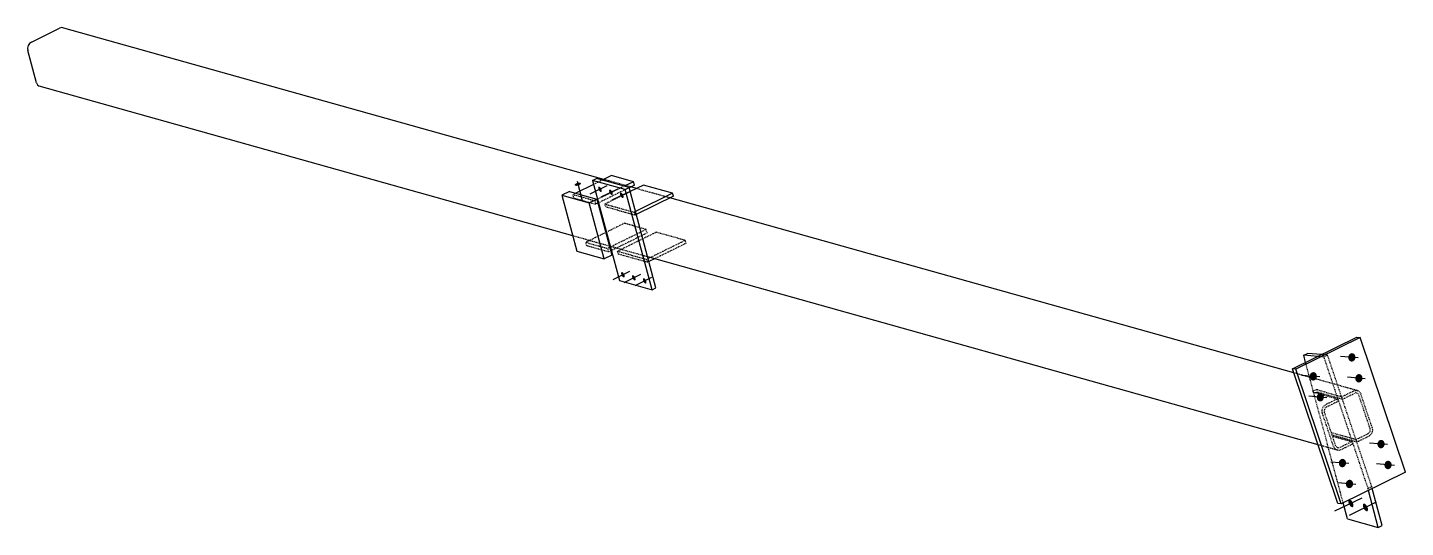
# Model space of a CAD drawing. Header units: millimetres. Extents: x 7 to 46952, y 6 to 1565.
# Drawn here: x 42708 to 46952, y 26 to 1565 of the extents above; entities that cross this region are included whole.
import ezdxf

# ---------------------------------------------------------------- set-up
doc = ezdxf.new("R2010")
doc.units = ezdxf.units.MM
doc.linetypes.add('DXK_LINE_DOT2', pattern=[3.9198, 1.9599, -1.9599])
doc.layers.add('STÅL', color=7, linetype='Continuous')

msp = doc.modelspace()

# ---------------------------------------------------------------- hatches: boundary and pattern name
at = {"layer": 'STÅL', "linetype": 'Continuous'}
for points in [[(44475.2, 1068.9), (44475.9, 1067.2), (44476.5, 1065.5), (44476.8, 1063.8), (44476.9, 1062.3), (44476.7, 1061), (44476.3, 1060), (44475.7, 1059.2), (44474.9, 1058.8), (44474, 1058.8), (44472.9, 1059.1), (44471.8, 1059.8), (44470.7, 1060.8), (44469.5, 1062.1), (44468.5, 1063.6), (44467.6, 1065.2), (44466.9, 1066.9), (44466.3, 1068.6), (44466, 1070.3), (44465.9, 1071.8), (44466.1, 1073.1), (44466.4, 1074.2), (44467.1, 1074.9), (44467.8, 1075.3), (44468.8, 1075.3), (44469.9, 1075), (44471, 1074.3), (44472.1, 1073.3), (44473.2, 1072.1), (44474.3, 1070.6)], [(44508.8, 1059.5), (44509.5, 1057.8), (44510.1, 1056.1), (44510.4, 1054.4), (44510.5, 1052.9), (44510.3, 1051.6), (44509.9, 1050.6), (44509.3, 1049.8), (44508.5, 1049.4), (44507.6, 1049.4), (44506.5, 1049.7), (44505.4, 1050.4), (44504.2, 1051.4), (44503.1, 1052.7), (44502.1, 1054.2), (44501.2, 1055.8), (44500.4, 1057.5), (44499.9, 1059.2), (44499.6, 1060.9), (44499.5, 1062.4), (44499.6, 1063.7), (44500, 1064.8), (44500.6, 1065.5), (44501.4, 1065.9), (44502.4, 1065.9), (44503.4, 1065.6), (44504.6, 1064.9), (44505.7, 1063.9), (44506.8, 1062.7), (44507.9, 1061.2)], [(44542.3, 1050.1), (44543.1, 1048.4), (44543.6, 1046.7), (44544, 1045), (44544, 1043.5), (44543.9, 1042.2), (44543.5, 1041.2), (44542.9, 1040.4), (44542.1, 1040), (44541.2, 1040), (44540.1, 1040.3), (44539, 1041), (44537.8, 1042), (44536.7, 1043.3), (44535.7, 1044.8), (44534.8, 1046.4), (44534, 1048.1), (44533.5, 1049.8), (44533.1, 1051.5), (44533.1, 1053), (44533.2, 1054.3), (44533.6, 1055.4), (44534.2, 1056.1), (44535, 1056.5), (44535.9, 1056.5), (44537, 1056.2), (44538.1, 1055.5), (44539.3, 1054.5), (44540.4, 1053.3), (44541.4, 1051.8)], [(44545.7, 805.7), (44546.5, 804), (44547, 802.3), (44547.3, 800.6), (44547.4, 799.1), (44547.3, 797.8), (44546.9, 796.7), (44546.3, 796), (44545.5, 795.6), (44544.5, 795.6), (44543.5, 795.9), (44542.3, 796.6), (44541.2, 797.6), (44540.1, 798.8), (44539, 800.3), (44538.1, 802), (44537.4, 803.7), (44536.8, 805.4), (44536.5, 807.1), (44536.4, 808.6), (44536.6, 809.9), (44537, 810.9), (44537.6, 811.7), (44538.4, 812.1), (44539.3, 812.1), (44540.4, 811.8), (44541.5, 811.1), (44542.7, 810.1), (44543.8, 808.8), (44544.8, 807.3)], [(44579.3, 796.3), (44580, 794.6), (44580.6, 792.9), (44580.9, 791.2), (44581, 789.7), (44580.8, 788.4), (44580.5, 787.3), (44579.9, 786.6), (44579.1, 786.2), (44578.1, 786.2), (44577, 786.5), (44575.9, 787.2), (44574.8, 788.2), (44573.7, 789.4), (44572.6, 790.9), (44571.7, 792.6), (44571, 794.3), (44570.4, 796), (44570.1, 797.7), (44570, 799.2), (44570.2, 800.5), (44570.6, 801.5), (44571.2, 802.3), (44572, 802.7), (44572.9, 802.7), (44574, 802.4), (44575.1, 801.7), (44576.2, 800.7), (44577.4, 799.4), (44578.4, 797.9)], [(44612.9, 786.9), (44613.6, 785.2), (44614.2, 783.5), (44614.5, 781.8), (44614.6, 780.3), (44614.4, 779), (44614, 777.9), (44613.4, 777.2), (44612.6, 776.8), (44611.7, 776.8), (44610.6, 777.1), (44609.5, 777.8), (44608.3, 778.8), (44607.2, 780), (44606.2, 781.5), (44605.3, 783.2), (44604.5, 784.9), (44604, 786.6), (44603.7, 788.3), (44603.6, 789.8), (44603.7, 791.1), (44604.1, 792.1), (44604.7, 792.9), (44605.5, 793.3), (44606.5, 793.3), (44607.5, 793), (44608.7, 792.3), (44609.8, 791.3), (44610.9, 790), (44612, 788.5)], [(46776.4, 550.7), (46776.9, 553.3), (46777.8, 555.8), (46779.2, 558.1), (46780.9, 560), (46782.9, 561.4), (46785.1, 562.3), (46787.4, 562.7), (46789.7, 562.5), (46791.9, 561.7), (46793.9, 560.5), (46795.6, 558.7), (46797, 556.6), (46797.9, 554.1), (46798.4, 551.5), (46798.4, 548.8), (46798, 546.1), (46797, 543.6), (46795.7, 541.3), (46794, 539.5), (46792, 538), (46789.8, 537.1), (46787.5, 536.7), (46785.2, 536.9), (46783, 537.7), (46781, 539), (46779.2, 540.7), (46777.9, 542.9), (46776.9, 545.3), (46776.4, 547.9)], [(46657.6, 492.3), (46658.1, 494.9), (46659, 497.4), (46660.3, 499.7), (46662, 501.6), (46664, 503), (46666.2, 503.9), (46668.5, 504.3), (46670.8, 504.1), (46673, 503.4), (46675, 502.1), (46676.8, 500.3), (46678.1, 498.2), (46679.1, 495.7), (46679.6, 493.1), (46679.6, 490.4), (46679.1, 487.7), (46678.2, 485.2), (46676.8, 482.9), (46675.1, 481.1), (46673.1, 479.6), (46670.9, 478.7), (46668.6, 478.3), (46666.3, 478.5), (46664.1, 479.3), (46662.1, 480.6), (46660.4, 482.3), (46659, 484.5), (46658.1, 486.9), (46657.6, 489.5)], [(46798.1, 486.3), (46798.6, 488.9), (46799.5, 491.4), (46800.8, 493.7), (46802.6, 495.6), (46804.5, 497), (46806.7, 497.9), (46809, 498.3), (46811.3, 498.1), (46813.5, 497.3), (46815.6, 496.1), (46817.3, 494.3), (46818.6, 492.2), (46819.6, 489.7), (46820.1, 487.1), (46820.1, 484.4), (46819.6, 481.7), (46818.7, 479.2), (46817.3, 476.9), (46815.6, 475.1), (46813.6, 473.6), (46811.4, 472.7), (46809.1, 472.3), (46806.8, 472.5), (46804.6, 473.3), (46802.6, 474.6), (46800.9, 476.3), (46799.5, 478.5), (46798.6, 480.9), (46798.1, 483.5)], [(46679.3, 427.9), (46679.7, 430.5), (46680.7, 433), (46682, 435.3), (46683.7, 437.2), (46685.7, 438.6), (46687.9, 439.5), (46690.2, 439.9), (46692.5, 439.7), (46694.7, 438.9), (46696.7, 437.7), (46698.4, 435.9), (46699.8, 433.8), (46700.8, 431.3), (46701.2, 428.7), (46701.3, 426), (46700.8, 423.3), (46699.9, 420.8), (46698.5, 418.5), (46696.8, 416.7), (46694.8, 415.2), (46692.6, 414.3), (46690.3, 413.9), (46688, 414.1), (46685.8, 414.9), (46683.8, 416.2), (46682.1, 417.9), (46680.7, 420.1), (46679.8, 422.5), (46679.3, 425.1)], [(46866.2, 283.9), (46866.7, 286.5), (46867.6, 289), (46869, 291.3), (46870.7, 293.2), (46872.7, 294.6), (46874.9, 295.5), (46877.2, 295.9), (46879.5, 295.7), (46881.7, 294.9), (46883.7, 293.7), (46885.4, 291.9), (46886.8, 289.8), (46887.7, 287.3), (46888.2, 284.7), (46888.2, 282), (46887.7, 279.3), (46886.8, 276.8), (46885.5, 274.5), (46883.7, 272.7), (46881.7, 271.2), (46879.6, 270.3), (46877.3, 269.9), (46875, 270.1), (46872.8, 270.9), (46870.7, 272.2), (46869, 273.9), (46867.7, 276.1), (46866.7, 278.5), (46866.2, 281.1)], [(46747.4, 225.5), (46747.8, 228.1), (46748.8, 230.6), (46750.1, 232.9), (46751.8, 234.8), (46753.8, 236.2), (46756, 237.1), (46758.3, 237.5), (46760.6, 237.3), (46762.8, 236.5), (46764.8, 235.3), (46766.5, 233.5), (46767.9, 231.4), (46768.9, 228.9), (46769.4, 226.3), (46769.4, 223.6), (46768.9, 220.9), (46768, 218.4), (46766.6, 216.1), (46764.9, 214.3), (46762.9, 212.8), (46760.7, 211.9), (46758.4, 211.5), (46756.1, 211.7), (46753.9, 212.5), (46751.9, 213.8), (46750.2, 215.5), (46748.8, 217.7), (46747.9, 220.1), (46747.4, 222.7)], [(46887.9, 219.5), (46888.3, 222.1), (46889.3, 224.6), (46890.6, 226.9), (46892.3, 228.8), (46894.3, 230.2), (46896.5, 231.1), (46898.8, 231.5), (46901.1, 231.3), (46903.3, 230.5), (46905.3, 229.3), (46907.1, 227.5), (46908.4, 225.4), (46909.4, 222.9), (46909.9, 220.3), (46909.9, 217.6), (46909.4, 214.9), (46908.5, 212.4), (46907.1, 210.1), (46905.4, 208.3), (46903.4, 206.8), (46901.2, 205.9), (46898.9, 205.5), (46896.6, 205.7), (46894.4, 206.5), (46892.4, 207.8), (46890.7, 209.5), (46889.3, 211.7), (46888.4, 214.1), (46887.9, 216.7)], [(46769, 161.1), (46769.5, 163.7), (46770.4, 166.2), (46771.8, 168.5), (46773.5, 170.4), (46775.5, 171.8), (46777.7, 172.7), (46780, 173.1), (46782.3, 172.9), (46784.5, 172.1), (46786.5, 170.9), (46788.2, 169.1), (46789.6, 167), (46790.5, 164.5), (46791, 161.9), (46791, 159.2), (46790.6, 156.5), (46789.6, 154), (46788.3, 151.7), (46786.6, 149.9), (46784.6, 148.4), (46782.4, 147.5), (46780.1, 147.1), (46777.8, 147.3), (46775.6, 148.1), (46773.6, 149.4), (46771.9, 151.1), (46770.5, 153.3), (46769.5, 155.7), (46769, 158.3)], [(46789.8, 103.1), (46790.9, 100.7), (46791.7, 98.2), (46792.1, 95.8), (46792.3, 93.6), (46792, 91.7), (46791.5, 90.2), (46790.6, 89.1), (46789.5, 88.6), (46788.1, 88.5), (46786.6, 89), (46784.9, 90), (46783.3, 91.4), (46781.7, 93.2), (46780.2, 95.4), (46778.9, 97.8), (46777.8, 100.2), (46777, 102.7), (46776.5, 105.1), (46776.4, 107.3), (46776.6, 109.2), (46777.2, 110.7), (46778.1, 111.8), (46779.2, 112.3), (46780.6, 112.4), (46782.1, 111.9), (46783.7, 110.9), (46785.4, 109.5), (46787, 107.7), (46788.5, 105.5)], [(46834.6, 90.6), (46835.7, 88.1), (46836.4, 85.6), (46836.9, 83.2), (46837, 81), (46836.8, 79.2), (46836.3, 77.6), (46835.4, 76.6), (46834.2, 76), (46832.9, 76), (46831.3, 76.5), (46829.7, 77.4), (46828, 78.9), (46826.4, 80.7), (46824.9, 82.9), (46823.6, 85.2), (46822.6, 87.7), (46821.8, 90.2), (46821.3, 92.6), (46821.2, 94.8), (46821.4, 96.7), (46822, 98.2), (46822.8, 99.2), (46824, 99.8), (46825.3, 99.8), (46826.9, 99.4), (46828.5, 98.4), (46830.2, 96.9), (46831.8, 95.1), (46833.3, 93)]]:
    msp.add_hatch(color=96, dxfattribs=at).paths.add_polyline_path(points)

# ---------------------------------------------------------------- linework, layer by layer
at = {"layer": 'STÅL', "color": 2, "linetype": 'Continuous'}
for p, q in [((42719.8, 1520.1), (42806.9, 1563)), ((42813.3, 1564.6), (42806.9, 1563)), ((42819.5, 1563.2), (42813.3, 1564.6)), ((44483, 1097.4), (42819.5, 1563.2)), ((42710, 1509.3), (42708.1, 1501.7)), ((42708.1, 1501.7), (42708.8, 1494.2)), ((42735.5, 1394.4), (42708.8, 1494.2)), ((42714.1, 1515.8), (42710, 1509.3)), ((42719.8, 1520.1), (42714.1, 1515.8)), ((42735.5, 1394.4), (42738.6, 1388)), ((42738.6, 1388), (42743.6, 1383.8)), ((44387.7, 923.5), (42743.6, 1383.8)), ((44507.1, 1109.2), (44478.6, 1095.2)), ((44574.3, 1090.4), (44507.1, 1109.2)), ((44451.8, 1082.1), (44397, 1055.1)), ((44448.5, 1094.5), (44460.4, 1100.3)), ((44549.3, 1066.3), (44448.5, 1094.5)), ((44448.5, 1094.5), (44531.2, 785.9)), ((44561.1, 1072.1), (44460.4, 1100.3)), ((44574.3, 1090.4), (44545.7, 1076.4)), ((44549.3, 1066.3), (44561.1, 1072.1)), ((44632, 757.6), (44549.3, 1066.3)), ((44643.8, 763.5), (44561.1, 1072.1)), ((44577.2, 1079.5), (44561.2, 1071.7)), ((44605.5, 1080), (44564.4, 1059.8)), ((44583.6, 1069.2), (44566.2, 1074.1)), ((44577.2, 1079.5), (44574.3, 1090.4)), ((44695.1, 1054.9), (44605.5, 1080)), ((44377.9, 1060.4), (44354.2, 1048.8)), ((44354.2, 1048.8), (44400.4, 876.3)), ((44354.2, 1048.8), (44438.1, 1025.2)), ((44377.9, 1060.4), (44461.9, 1036.9)), ((44438.1, 1025.2), (44461.9, 1036.9)), ((44484.3, 852.8), (44438.1, 1025.2)), ((44461.9, 1036.9), (44508.1, 864.5)), ((44464.1, 1036.3), (44462.3, 1035.4)), ((44467, 1025.4), (44465.2, 1024.5)), ((44695.1, 1054.9), (44580.8, 998.8)), ((44697.5, 1045.8), (44583.2, 989.7)), ((46608.5, 502.2), (44686.5, 1040.4)), ((44697.5, 1045.8), (44695.1, 1054.9)), ((44503, 891.2), (44500.7, 891.8)), ((44400.4, 876.3), (44484.3, 852.8)), ((44508.1, 864.5), (44484.3, 852.8)), ((44503.5, 889.2), (44501.7, 888.3)), ((44506.4, 878.3), (44504.6, 877.4)), ((46683.1, 280.8), (44618.3, 858.9)), ((44626.2, 856.7), (44619.7, 853.5)), ((44639.5, 853), (44622.1, 844.4)), ((44531.2, 785.9), (44632, 757.6)), ((44632, 757.6), (44643.8, 763.5)), ((46604.5, 514.2), (46802.6, 611.5)), ((46813.1, 610.6), (46615, 513.3)), ((46802.6, 611.5), (46813.1, 610.6)), ((46952.4, 196.6), (46813.1, 610.6)), ((46639, 556), (46650.9, 561.8)), ((46644.9, 534), (46639, 556)), ((46682.1, 552.3), (46639, 556)), ((46694, 558.1), (46650.9, 561.8)), ((46743.8, 100.2), (46604.5, 514.2)), ((46615, 513.3), (46604.5, 514.2)), ((46754.4, 99.3), (46615, 513.3)), ((46952.4, 196.6), (46754.4, 99.3)), ((46868.9, 26.4), (46838.3, 140.5)), ((46880.8, 32.2), (46850.2, 146.3)), ((46754.4, 99.3), (46743.8, 100.2)), ((46773.7, 53), (46760.5, 102.3)), ((46773.7, 53), (46868.9, 26.4)), ((46868.9, 26.4), (46880.8, 32.2))]:
    msp.add_line(p, q, dxfattribs=at)
at = {"layer": 'STÅL', "color": 96, "linetype": 'Continuous'}
for p, q in [((44395.4, 1081.1), (44396.5, 1082.4)), ((44395.5, 1080), (44395.4, 1081.1)), ((44396.7, 1079.3), (44395.5, 1080)), ((44396.3, 1081.3), (44397.3, 1082.4)), ((44396.4, 1080.3), (44396.3, 1081.3)), ((44397.5, 1079.7), (44396.4, 1080.3)), ((44398.9, 1079.1), (44396.7, 1079.3)), ((44396.7, 1079.3), (44396.7, 1079.3)), ((44397.3, 1082.4), (44399.1, 1083.5)), ((44399.4, 1079.5), (44397.5, 1079.7)), ((44397.5, 1079.7), (44397.5, 1079.7)), ((44401.7, 1079.4), (44398.9, 1079.1)), ((44399.1, 1083.5), (44401.5, 1084.5)), ((44399.1, 1083.5), (44399.1, 1083.5)), ((44401.9, 1079.7), (44399.4, 1079.5)), ((44400.6, 1091.5), (44416.4, 1032.5)), ((44401.5, 1084.5), (44404.2, 1085.1)), ((44404.7, 1080.1), (44401.7, 1079.4)), ((44404.5, 1080.4), (44401.9, 1079.7)), ((44404.2, 1085.1), (44406.7, 1085.4)), ((44404.3, 1085.5), (44407.2, 1085.8)), ((44406.9, 1081.3), (44404.5, 1080.4)), ((44407.5, 1081.2), (44404.7, 1080.1)), ((44406.7, 1085.4), (44408.6, 1085.2)), ((44408.8, 1082.5), (44406.9, 1081.3)), ((44406.9, 1081.3), (44406.9, 1081.3)), ((44407.2, 1085.8), (44409.4, 1085.6)), ((44409.6, 1082.5), (44407.5, 1081.2)), ((44407.5, 1081.2), (44407.5, 1081.2)), ((44408.6, 1085.2), (44408.6, 1085.2)), ((44408.6, 1085.2), (44409.7, 1084.5)), ((44409.7, 1083.6), (44408.8, 1082.5)), ((44409.4, 1085.6), (44409.4, 1085.6)), ((44409.4, 1085.6), (44410.6, 1084.8)), ((44410.7, 1083.8), (44409.6, 1082.5)), ((44409.7, 1084.5), (44409.7, 1083.6)), ((44410.6, 1084.8), (44410.7, 1083.8)), ((44492, 1077.2), (44440.5, 1051.9)), ((44525.6, 1067.8), (44474.1, 1042.5)), ((44559.1, 1058.4), (44507.7, 1033.1)), ((44562.5, 814), (44511, 788.7)), ((44596.1, 804.6), (44544.6, 779.3)), ((44629.7, 795.2), (44578.2, 769.9)), ((46807.1, 548), (46751.9, 552.8)), ((46688.3, 489.6), (46633.1, 494.4)), ((46828.8, 483.6), (46773.6, 488.4)), ((46710, 425.2), (46654.8, 430)), ((46896.9, 281.2), (46841.7, 286)), ((46778.1, 222.8), (46722.9, 227.6)), ((46918.6, 216.8), (46863.4, 221.6)), ((46799.8, 158.4), (46744.5, 163.2)), ((46817.6, 116.8), (46734.4, 75.9)), ((46862.4, 104.3), (46779.2, 63.4))]:
    msp.add_line(p, q, dxfattribs=at)
at = {"layer": 'STÅL', "color": 7, "linetype": 'DXK_LINE_DOT2'}
for p, q in [((44478.6, 1095.2), (44451.8, 1082.1)), ((44545.7, 1076.4), (44464.1, 1036.3)), ((44561.2, 1071.7), (44467, 1025.4)), ((44566.2, 1074.1), (44483, 1097.4)), ((44686.5, 1040.4), (44583.6, 1069.2)), ((44397, 1055.1), (44388.3, 1050.8)), ((44388.3, 1050.8), (44455.4, 1032)), ((44391.2, 1039.9), (44388.3, 1050.8)), ((44391.2, 1039.9), (44458.3, 1021.1)), ((44462.3, 1035.4), (44455.4, 1032)), ((44455.4, 1032), (44458.3, 1021.1)), ((44465.2, 1024.5), (44458.3, 1021.1)), ((44564.4, 1059.8), (44486.7, 1021.6)), ((44486.7, 1021.6), (44576.2, 996.5)), ((44489.1, 1012.5), (44486.7, 1021.6)), ((44578.7, 987.4), (44489.1, 1012.5)), ((44580.8, 998.8), (44576.2, 996.5)), ((44576.2, 996.5), (44578.7, 987.4)), ((44583.2, 989.7), (44578.7, 987.4)), ((44546.5, 962.2), (44427.7, 903.8)), ((44613.7, 943.4), (44503.5, 889.2)), ((44644.4, 934.7), (44525.6, 876.3)), ((44613.7, 943.4), (44546.5, 962.2)), ((44616.6, 932.5), (44613.7, 943.4)), ((44734, 909.7), (44644.4, 934.7)), ((44500.7, 891.8), (44387.7, 923.5)), ((44427.7, 903.8), (44494.8, 885)), ((44430.6, 892.9), (44427.7, 903.8)), ((44497.7, 874.1), (44430.6, 892.9)), ((44616.6, 932.5), (44506.4, 878.3)), ((44734, 909.7), (44626.2, 856.7)), ((44736.4, 900.6), (44639.5, 853)), ((44736.4, 900.6), (44734, 909.7)), ((44501.7, 888.3), (44494.8, 885)), ((44494.8, 885), (44497.7, 874.1)), ((44504.6, 877.4), (44497.7, 874.1)), ((44618.3, 858.9), (44503, 891.2)), ((44525.6, 876.3), (44615.1, 851.3)), ((44528, 867.3), (44525.6, 876.3)), ((44617.6, 842.2), (44528, 867.3)), ((44619.7, 853.5), (44615.1, 851.3)), ((44615.1, 851.3), (44617.6, 842.2)), ((44622.1, 844.4), (44617.6, 842.2)), ((46700.7, 550.7), (46682.1, 552.3)), ((46712.6, 556.5), (46694, 558.1)), ((46700.7, 550.7), (46712.6, 556.5)), ((46848.5, 152.8), (46712.6, 556.5)), ((46760.5, 102.3), (46644.9, 534)), ((46700.7, 550.7), (46836.6, 146.9)), ((46806.4, 446.8), (46608.5, 502.2)), ((46668.4, 446.1), (46667.3, 444.8)), ((46667.3, 444.8), (46667.3, 443.6)), ((46667.3, 443.6), (46668.7, 442.9)), ((46670.6, 447.5), (46668.4, 446.1)), ((46668.7, 442.9), (46743.1, 422)), ((46673.6, 448.7), (46670.6, 447.5)), ((46676.8, 449.5), (46673.6, 448.7)), ((46674.8, 441.1), (46675.5, 441.4)), ((46675.5, 441.4), (46678.7, 442.2)), ((46679.8, 449.7), (46676.8, 449.5)), ((46678.7, 442.2), (46681.7, 442.5)), ((46682.1, 449.5), (46679.8, 449.7)), ((46681.7, 442.5), (46684.1, 442.2)), ((46682.1, 449.5), (46756.6, 428.6)), ((46684.1, 442.2), (46759, 421.2)), ((46756.6, 428.6), (46793.4, 446.8)), ((46759, 421.2), (46756.6, 428.6)), ((46759, 421.2), (46795.9, 439.3)), ((46793.4, 446.8), (46799.9, 448.3)), ((46799.8, 440.3), (46795.9, 439.3)), ((46803.7, 439.4), (46799.8, 440.3)), ((46799.9, 448.3), (46806.4, 446.8)), ((46807, 436.8), (46803.7, 439.4)), ((46806.4, 446.8), (46811.9, 442.5)), ((46809.1, 432.9), (46807, 436.8)), ((46843.4, 330.9), (46809.1, 432.9)), ((46811.9, 442.5), (46815.5, 436)), ((46849.8, 334), (46815.5, 436)), ((46695.5, 385.3), (46696.9, 393)), ((46696.6, 377.6), (46695.5, 385.3)), ((46696.9, 393), (46700.7, 399.5)), ((46700.7, 399.5), (46706.2, 403.9)), ((46703.1, 389.9), (46702.3, 385.3)), ((46702.3, 385.3), (46703, 380.7)), ((46705.4, 393.9), (46703.1, 389.9)), ((46708.7, 396.5), (46705.4, 393.9)), ((46743.1, 422), (46706.2, 403.9)), ((46745.6, 414.6), (46708.7, 396.5)), ((46743.1, 422), (46745.6, 414.6)), ((46730.9, 275.6), (46696.6, 377.6)), ((46737.3, 278.8), (46703, 380.7)), ((46723.9, 318.6), (46800.8, 297)), ((46726.4, 311.2), (46803.3, 289.6)), ((46727.7, 307.1), (46787.4, 290.4)), ((46800.8, 297), (46837.7, 315.1)), ((46803.3, 289.6), (46840.2, 307.7)), ((46837.7, 315.1), (46841, 317.8)), ((46845.8, 312.1), (46840.2, 307.7)), ((46841, 317.8), (46843.3, 321.7)), ((46843.3, 321.7), (46844.2, 326.3)), ((46844.2, 326.3), (46843.4, 330.9)), ((46849.6, 318.6), (46845.8, 312.1)), ((46851, 326.4), (46849.6, 318.6)), ((46849.8, 334), (46851, 326.4)), ((46740, 264.8), (46683.1, 280.8)), ((46734.5, 269.1), (46730.9, 275.6)), ((46740, 264.8), (46734.5, 269.1)), ((46737.3, 278.8), (46739.4, 274.9)), ((46739.4, 274.9), (46742.7, 272.3)), ((46746.5, 263.3), (46740, 264.8)), ((46742.7, 272.3), (46746.6, 271.4)), ((46753, 264.9), (46746.5, 263.3)), ((46746.6, 271.4), (46750.5, 272.3)), ((46787.4, 290.4), (46750.5, 272.3)), ((46789.9, 283), (46753, 264.9)), ((46787.4, 290.4), (46789.9, 283)), ((46800.8, 297), (46803.3, 289.6)), ((46836.6, 146.9), (46848.5, 152.8)), ((46838.3, 140.5), (46836.6, 146.9)), ((46850.2, 146.3), (46848.5, 152.8))]:
    msp.add_line(p, q, dxfattribs=at)

doc.saveas('drawing.dxf')
